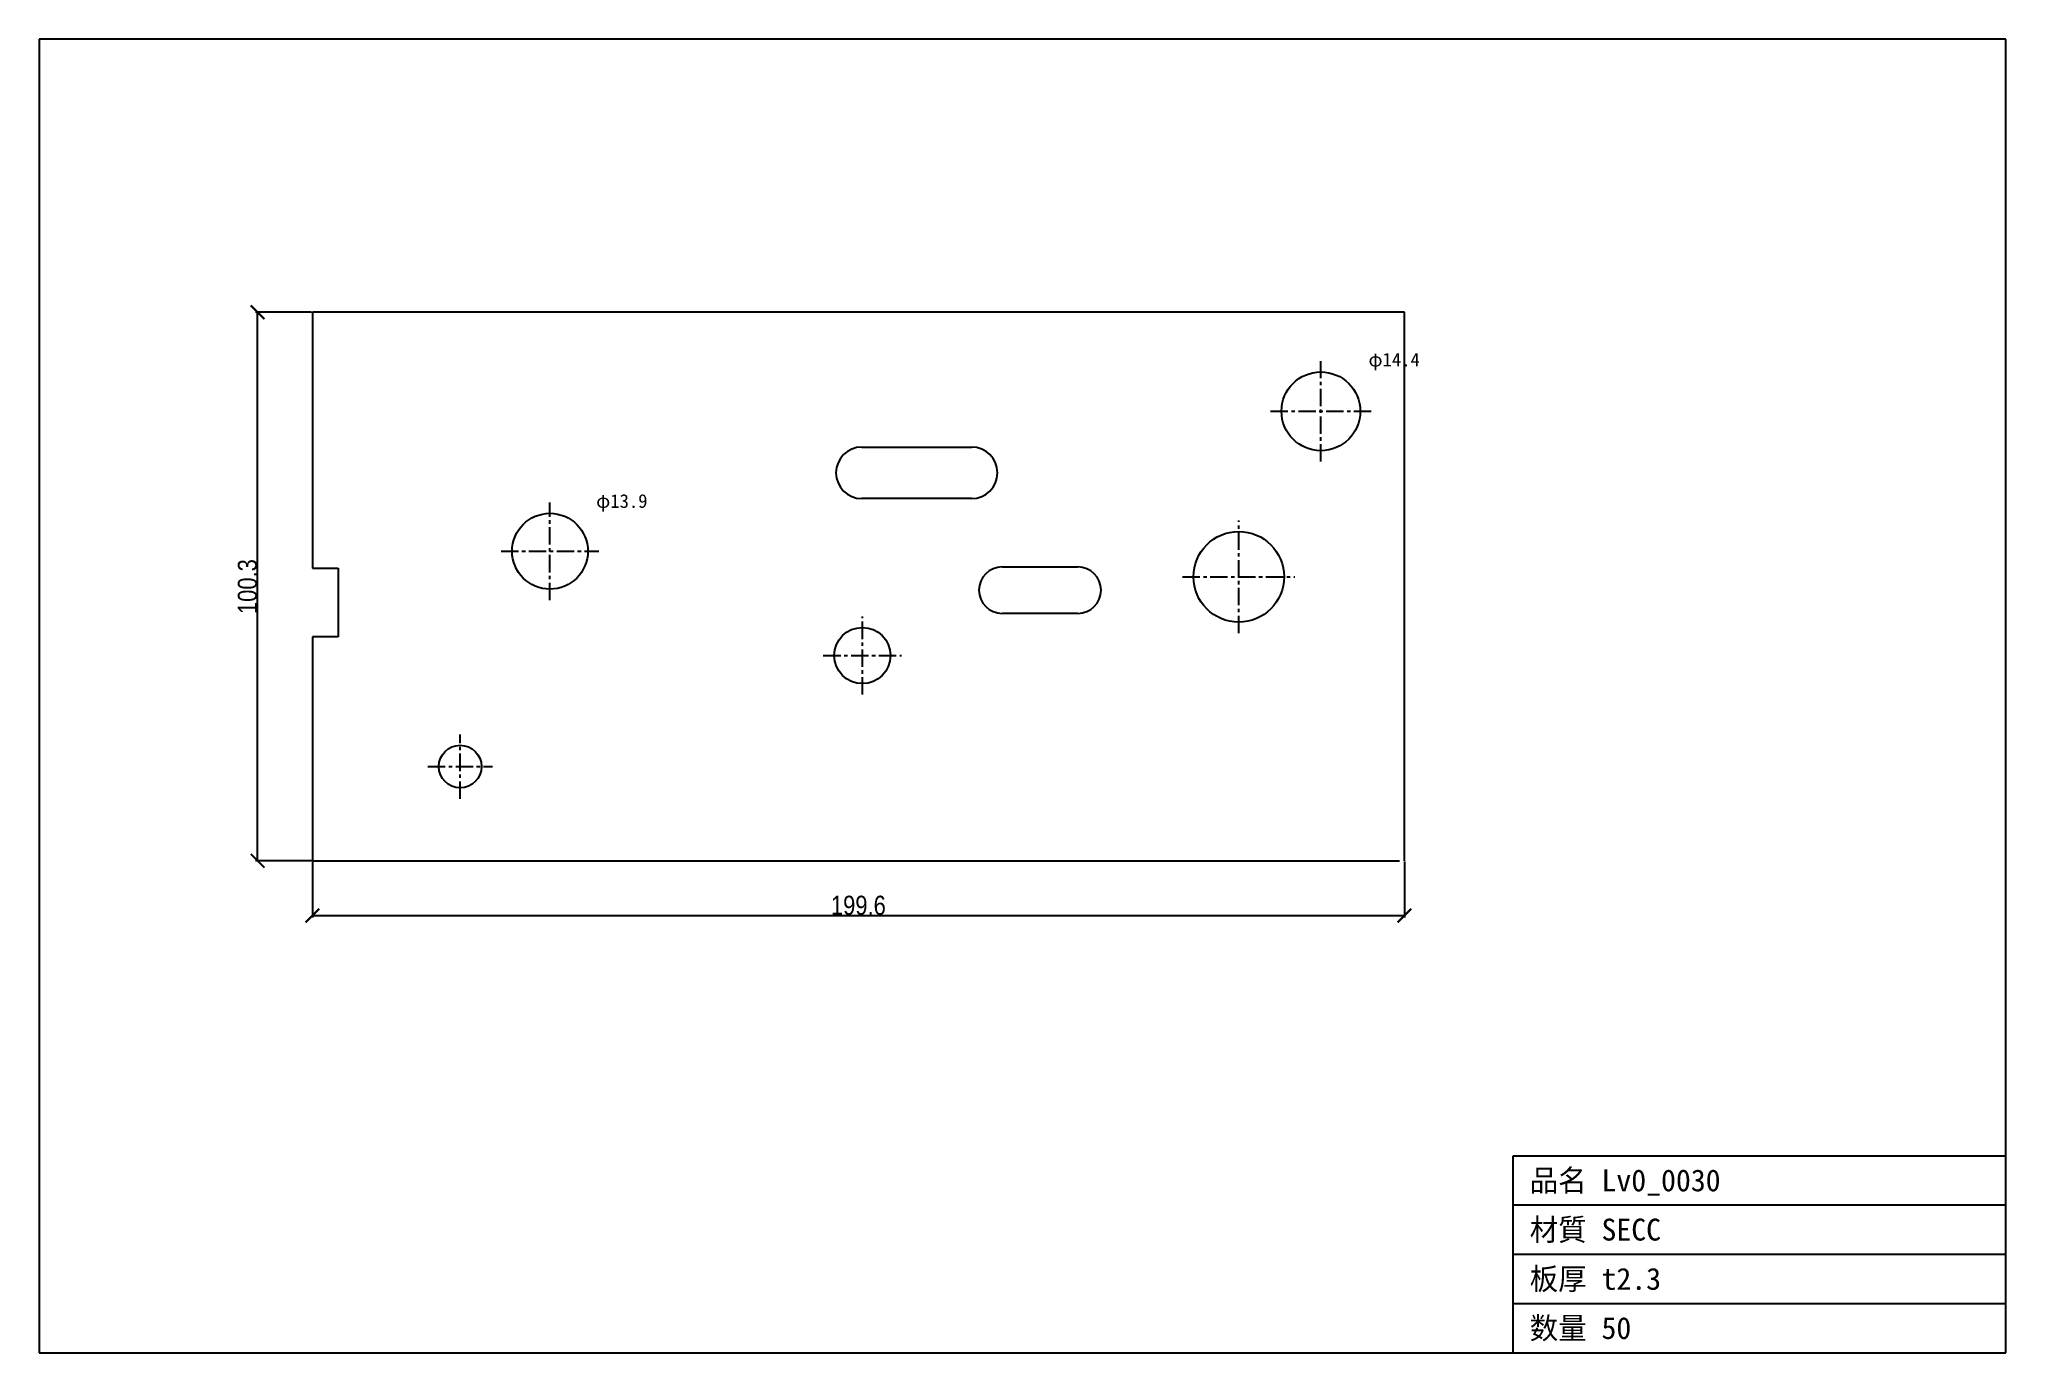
# Model space of a CAD drawing. Header units: millimetres. Extents: x -50 to 310, y -90 to 150.
import ezdxf

# ---------------------------------------------------------------- set-up
doc = ezdxf.new("R2010")
doc.units = ezdxf.units.MM
doc.linetypes.add('CENTER', pattern=[5.08, 3.175, -0.635, 0.635, -0.635])
for name, color, linetype in [('中心線', 7, 'Continuous'), ('図枠', 7, 'Continuous'), ('外形', 7, 'Continuous'), ('寸法', 7, 'Continuous'), ('文字', 7, 'Continuous')]:
    doc.layers.add(name, color=color, linetype=linetype)
doc.styles.add('OpenSansCondensed-Light', font='OpenSansCondensed-Light.ttf')
doc.dimstyles.new('EZDXF', dxfattribs={"dimtxt": 0.25, "dimasz": 0.175, "dimexe": 0.375, "dimexo": 0.125, "dimgap": 0.1, "dimtad": 1, "dimlfac": 100, "dimzin": 12, "dimdsep": 46, "dimtxsty": 'OpenSansCondensed-Light', "dimblk": 'ARCHTICK', "dimcen": 2.5, "dimazin": 3, "dimtfac": 0.5, "dimtmove": 2, "dimatfit": 3})

# ---------------------------------------------------------------- blocks, each defined once
blk = doc.blocks.new('_ARCHTICK')
at = {"color": 0, "linetype": 'BYBLOCK', "const_width": 0.15}
blk.add_lwpolyline([(-0.5, -0.5), (0.5, 0.5)], dxfattribs=at)

msp = doc.modelspace()

# ---------------------------------------------------------------- linework, layer by layer
at = {"layer": '中心線', "color": 1, "linetype": 'CENTER'}
for p, q in [((184.36, 72.98), (184.36, 91.37)), ((175.16, 82.18), (193.55, 82.18)), ((43.44, 47.66), (43.44, 65.53)), ((169.34, 41.64), (169.34, 62.2)), ((34.51, 56.6), (52.38, 56.6)), ((159.06, 51.92), (179.62, 51.92)), ((100.54, 30.39), (100.54, 44.68)), ((93.4, 37.53), (107.69, 37.53)), ((27.02, 11.34), (27.02, 23.12)), ((21.13, 17.23), (32.91, 17.23))]:
    msp.add_line(p, q, dxfattribs=at)
at = {"layer": '図枠'}
for p, q in [((309.53, 150.18), (-49.91, 150.18)), ((-49.91, 150.18), (-49.91, -89.91)), ((309.53, -89.91), (309.53, 150.18)), ((219.53, -89.91), (219.53, -53.91)), ((219.53, -53.91), (309.53, -53.91)), ((219.53, -62.91), (309.53, -62.91)), ((219.53, -71.91), (309.53, -71.91)), ((219.53, -80.91), (309.53, -80.91)), ((-49.91, -89.91), (309.53, -89.91))]:
    msp.add_line(p, q, dxfattribs=at)
at = {"layer": '外形'}
for p, q in [((199.62, 100.27), (0, 100.27)), ((0, 100.27), (0, 53.52)), ((199.62, 0), (199.62, 100.27)), ((100.44, 75.65), (120.52, 75.65)), ((120.52, 66.21), (100.44, 66.21)), ((0, 53.52), (4.74, 53.52)), ((4.74, 53.52), (4.74, 40.94)), ((126.1, 53.72), (139.93, 53.72)), ((139.93, 45.24), (126.1, 45.24)), ((4.74, 40.94), (0, 40.94)), ((0, 40.94), (0, 0)), ((0, 0), (198.73, 0))]:
    msp.add_line(p, q, dxfattribs=at)
for centre, radius in [((184.36, 82.18), 7.2), ((43.44, 56.6), 6.93), ((169.34, 51.92), 8.28), ((100.54, 37.53), 5.14), ((27.02, 17.23), 3.89)]:
    msp.add_circle(centre, radius, dxfattribs=at)
for centre, radius, start, end in [((100.44, 70.93), 4.72, 90, -90), ((120.52, 70.93), 4.72, -90, 90), ((126.1, 49.48), 4.24, 90, -90), ((139.93, 49.48), 4.24, -90, 90)]:
    msp.add_arc(centre, radius, start, end, dxfattribs=at)

# ---------------------------------------------------------------- texts
at = {"layer": '文字'}
for s, height, p in [('φ14.4', 2.5, (193.05, 90.37)), ('φ13.9', 2.5, (51.88, 64.53)), ('品名 Lv0_0030', 4, (222.53, -60.41)), ('材質 SECC', 4, (222.53, -69.41)), ('板厚 t2.3', 4, (222.53, -78.41)), ('数量 50', 4, (222.53, -87.41))]:
    msp.add_text(s, height=height, dxfattribs=at).set_placement(p)

# ---------------------------------------------------------------- dimensions: what is measured, and where the dimension line sits
at = {"layer": '寸法'}
msp.add_linear_dim(base=(-10, 0), p1=(0, 0), p2=(0, 100.27), angle=90, dimstyle='EZDXF', override={"dimtxt": 3.5, "dimasz": 2.5, "dimdec": 1, "dimlfac": 1}, dxfattribs=at).render()
msp.add_linear_dim(base=(0, -10), p1=(0, 0), p2=(199.62, 0), dimstyle='EZDXF', override={"dimtxt": 3.5, "dimasz": 2.5, "dimdec": 1, "dimlfac": 1}, dxfattribs=at).render()

doc.saveas('drawing.dxf')
